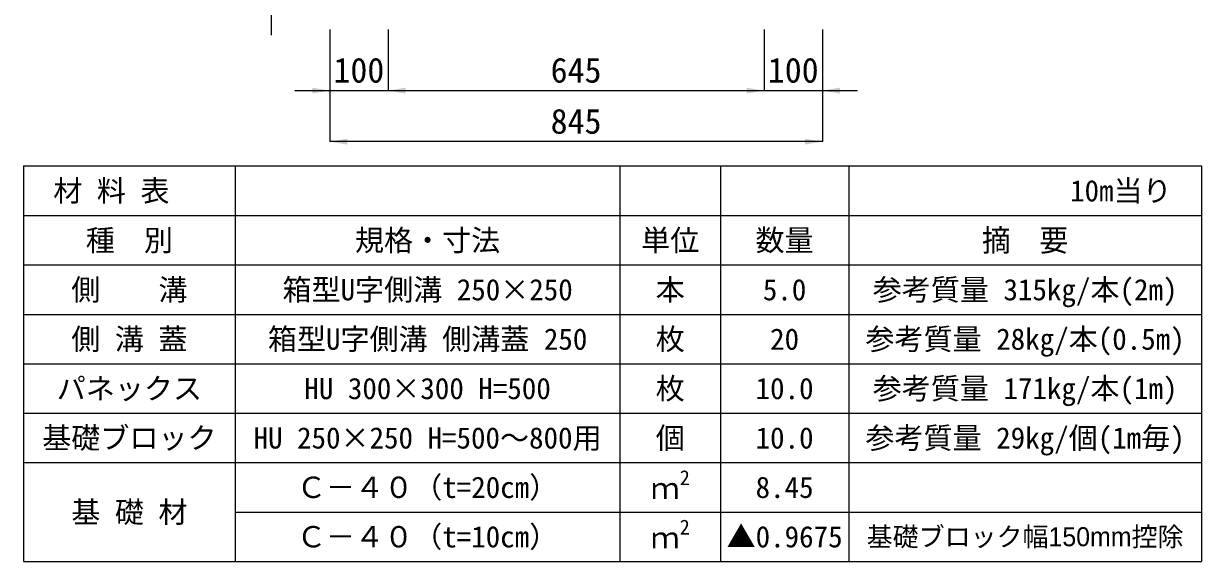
# Model space of a CAD drawing. Units: millimetres at full size. Extents: x 187207 to 255567, y 882048 to 905686.
# Drawn here: x 200837 to 202858, y 901678 to 902600 of the extents above; entities that cross this region are included whole.
import ezdxf
from ezdxf.enums import TextEntityAlignment as Align

# ---------------------------------------------------------------- set-up
doc = ezdxf.new("R2010")
doc.units = ezdxf.units.MM
doc.header["$LTSCALE"] = 20
for name, color, linetype, lineweight in [('Defpoints_3', 8, 'Continuous', 0), ('寸法・材料表', 7, 'Continuous', 13), ('寸法線', 7, 'Continuous', 13)]:
    doc.layers.add(name, color=color, linetype=linetype, lineweight=lineweight)
doc.styles.add('ＭＳ ゴシック', font='')
doc.styles.add('ＭＳ Ｐゴシック', font='')
doc.styles.get('ＭＳ ゴシック').set_extended_font_data('MS Gothic')
doc.styles.get('ＭＳ Ｐゴシック').set_extended_font_data('MS PGothic')

# ---------------------------------------------------------------- blocks, each defined once
blk = doc.blocks.new('filled_arrow')
at = {"color": 0, "linetype": 'Continuous', "lineweight": -2}
blk.add_solid([(7.5, 1.25), (0, 0), (7.5, -1.25)], dxfattribs=at)

msp = doc.modelspace()

# ---------------------------------------------------------------- linework, layer by layer
at = {"layer": 'Defpoints_3'}
for p, q in [((200837.22, 902356.41), (202857.53, 902356.41)), ((200837.22, 902356.41), (200837.22, 902271.23)), ((201200.22, 902356.41), (201200.22, 902271.23)), ((201860.22, 902356.41), (201860.22, 902271.23)), ((202032.53, 902356.41), (202032.53, 902271.23)), ((202252.53, 902356.41), (202252.53, 902271.23)), ((202857.53, 902356.41), (202857.53, 902271.23))]:
    msp.add_line(p, q, dxfattribs=at)
at = {"layer": '寸法・材料表'}
for p, q in [((200837.22, 902271.23), (202857.53, 902271.23)), ((200837.22, 902271.23), (200837.22, 901678.33)), ((201200.22, 902271.23), (201200.22, 901678.33)), ((201860.22, 902271.23), (201860.22, 901678.33)), ((202032.53, 902271.23), (202032.53, 901678.33)), ((202252.53, 902271.23), (202252.53, 901678.33)), ((202857.53, 902271.23), (202857.53, 901678.33)), ((200837.22, 902186.53), (202857.53, 902186.53)), ((200837.22, 902101.83), (202857.53, 902101.83)), ((200837.22, 902017.13), (202857.53, 902017.13)), ((200837.22, 901932.43), (202857.53, 901932.43)), ((200837.22, 901847.73), (202857.53, 901847.73)), ((201200.22, 901763.03), (202857.53, 901763.03)), ((200837.22, 901678.33), (202857.53, 901678.33))]:
    msp.add_line(p, q, dxfattribs=at)
at = {"layer": '寸法線'}
for p, q in [((201262.35, 902580.37), (201262.35, 902800.37)), ((201362.37, 902590.37), (201362.37, 902485.43)), ((201362.37, 902590.37), (201362.37, 902397.93)), ((201462.37, 902590.37), (201462.37, 902485.43)), ((201462.37, 902590.37), (201462.37, 902485.43)), ((202107.37, 902590.37), (202107.37, 902485.43)), ((202107.37, 902590.37), (202107.37, 902485.43)), ((202207.37, 902590.37), (202207.37, 902485.43)), ((202207.37, 902590.37), (202207.37, 902397.93)), ((201302.37, 902485.43), (201522.37, 902485.43)), ((201462.37, 902485.43), (202107.37, 902485.43)), ((202047.37, 902485.43), (202267.37, 902485.43)), ((202207.37, 902397.93), (201362.37, 902397.93))]:
    msp.add_line(p, q, dxfattribs=at)

# ---------------------------------------------------------------- block references
at = {"layer": '寸法線', "xscale": 4, "yscale": 4, "rotation": 180}
for p in [(201362.37, 902485.43), (202107.37, 902485.43), (202107.37, 902485.43), (202207.37, 902397.93)]:
    msp.add_blockref('filled_arrow', p, dxfattribs=at)
at = {"layer": '寸法線', "xscale": 4, "yscale": 4}
for p in [(201462.37, 902485.43), (201462.37, 902485.43), (202207.37, 902485.43), (201362.37, 902397.93)]:
    msp.add_blockref('filled_arrow', p, dxfattribs=at)

# ---------------------------------------------------------------- texts
at = {"layer": '寸法・材料表', "style": 'ＭＳ ゴシック'}
msp.add_text('\u3000材 料 表', height=36.55, dxfattribs=at).set_placement((200838.38, 902313.82), align=Align.MIDDLE_LEFT)
msp.add_text('10m当り\u3000', height=36.55, dxfattribs=at).set_placement((202856.36, 902313.82), align=Align.MIDDLE_RIGHT)
at = {"layer": '寸法・材料表'}
for s, height, style, p in [('種\u3000別', 36.55, 'ＭＳ ゴシック', (201018.72, 902228.88)), ('規格・寸法', 36.55, 'ＭＳ ゴシック', (201530.22, 902228.88)), ('単位', 36.55, 'ＭＳ ゴシック', (201946.37, 902228.88)), ('数量', 36.55, 'ＭＳ ゴシック', (202142.53, 902228.88)), ('側\u3000\u3000溝', 36.55, 'ＭＳ ゴシック', (201018.72, 902144.18)), ('箱型U字側溝 250×250', 36.55, 'ＭＳ ゴシック', (201530.22, 902144.18)), ('本', 36.55, 'ＭＳ ゴシック', (201946.37, 902144.18)), ('5.0', 36.55, 'ＭＳ ゴシック', (202142.53, 902144.18)), ('参考質量 315kg/本(2m)', 36.55, 'ＭＳ ゴシック', (202555.03, 902144.18)), ('側 溝 蓋', 36.55, 'ＭＳ ゴシック', (201018.72, 902059.48)), ('箱型U字側溝 側溝蓋 250', 36.55, 'ＭＳ ゴシック', (201530.22, 902059.48)), ('枚', 36.55, 'ＭＳ ゴシック', (201946.37, 902059.48)), ('20', 36.55, 'ＭＳ ゴシック', (202142.53, 902059.48)), ('参考質量 28kg/本(0.5m)', 36.55, 'ＭＳ ゴシック', (202555.03, 902059.48)), ('パネックス', 36.55, 'ＭＳ ゴシック', (201018.72, 901974.78)), ('HU 300×300 H=500', 36.55, 'ＭＳ ゴシック', (201530.22, 901974.78)), ('枚', 36.55, 'ＭＳ ゴシック', (201946.37, 901974.78)), ('10.0', 36.55, 'ＭＳ ゴシック', (202142.53, 901974.78)), ('参考質量 171kg/本(1m)', 36.55, 'ＭＳ ゴシック', (202555.03, 901974.78)), ('基礎ブロック', 36.55, 'ＭＳ ゴシック', (201018.72, 901890.08)), ('HU 250×250 H=500～800用', 36.55, 'ＭＳ ゴシック', (201530.22, 901890.08)), ('個', 36.55, 'ＭＳ ゴシック', (201946.37, 901890.08)), ('10.0', 36.55, 'ＭＳ ゴシック', (202142.53, 901890.08)), ('参考質量 29kg/個(1m毎)', 36.55, 'ＭＳ ゴシック', (202555.03, 901890.08)), ('Ｃ－４０（t=20cm）', 36.55, 'ＭＳ ゴシック', (201530.22, 901805.38)), ('8.45', 36.55, 'ＭＳ ゴシック', (202142.53, 901805.38)), ('基 礎 材', 36.55, 'ＭＳ ゴシック', (201018.72, 901763.03)), ('Ｃ－４０（t=10cm）', 36.55, 'ＭＳ ゴシック', (201530.22, 901720.68)), ('▲0.9675', 36.55, 'ＭＳ ゴシック', (202142.53, 901720.68)), ('基礎ブロック幅150mm控除', 32.66, 'ＭＳ Ｐゴシック', (202555.03, 901720.68))]:
    msp.add_text(s, height=height, dxfattribs=dict(at, style=style)).set_placement(p, align=Align.MIDDLE_CENTER)
at = {"layer": '寸法・材料表', "style": 'ＭＳ Ｐゴシック', "width": 0.95}
msp.add_text('摘\u3000要', height=38.1, dxfattribs=at).set_placement((202555.03, 902228.88), align=Align.MIDDLE_CENTER)
at = {"layer": '寸法・材料表', "style": 'ＭＳ ゴシック'}
for s, height, p in [('2', 25.59, (201962.58, 901801.41)), ('ｍ', 36.55, (201912.72, 901774.46)), ('2', 25.59, (201962.58, 901716.71)), ('ｍ', 36.55, (201912.72, 901689.76))]:
    msp.add_text(s, height=height, dxfattribs=at).set_placement(p, align=Align.BOTTOM_LEFT)
at = {"layer": '寸法線', "style": 'ＭＳ ゴシック'}
for s, p in [('100', (201412.37, 902520.43)), ('645', (201784.87, 902520.43)), ('100', (202157.37, 902520.43)), ('845', (201784.87, 902432.93))]:
    msp.add_text(s, height=42.72, dxfattribs=at).set_placement(p, align=Align.MIDDLE_CENTER)

doc.saveas('drawing.dxf')
